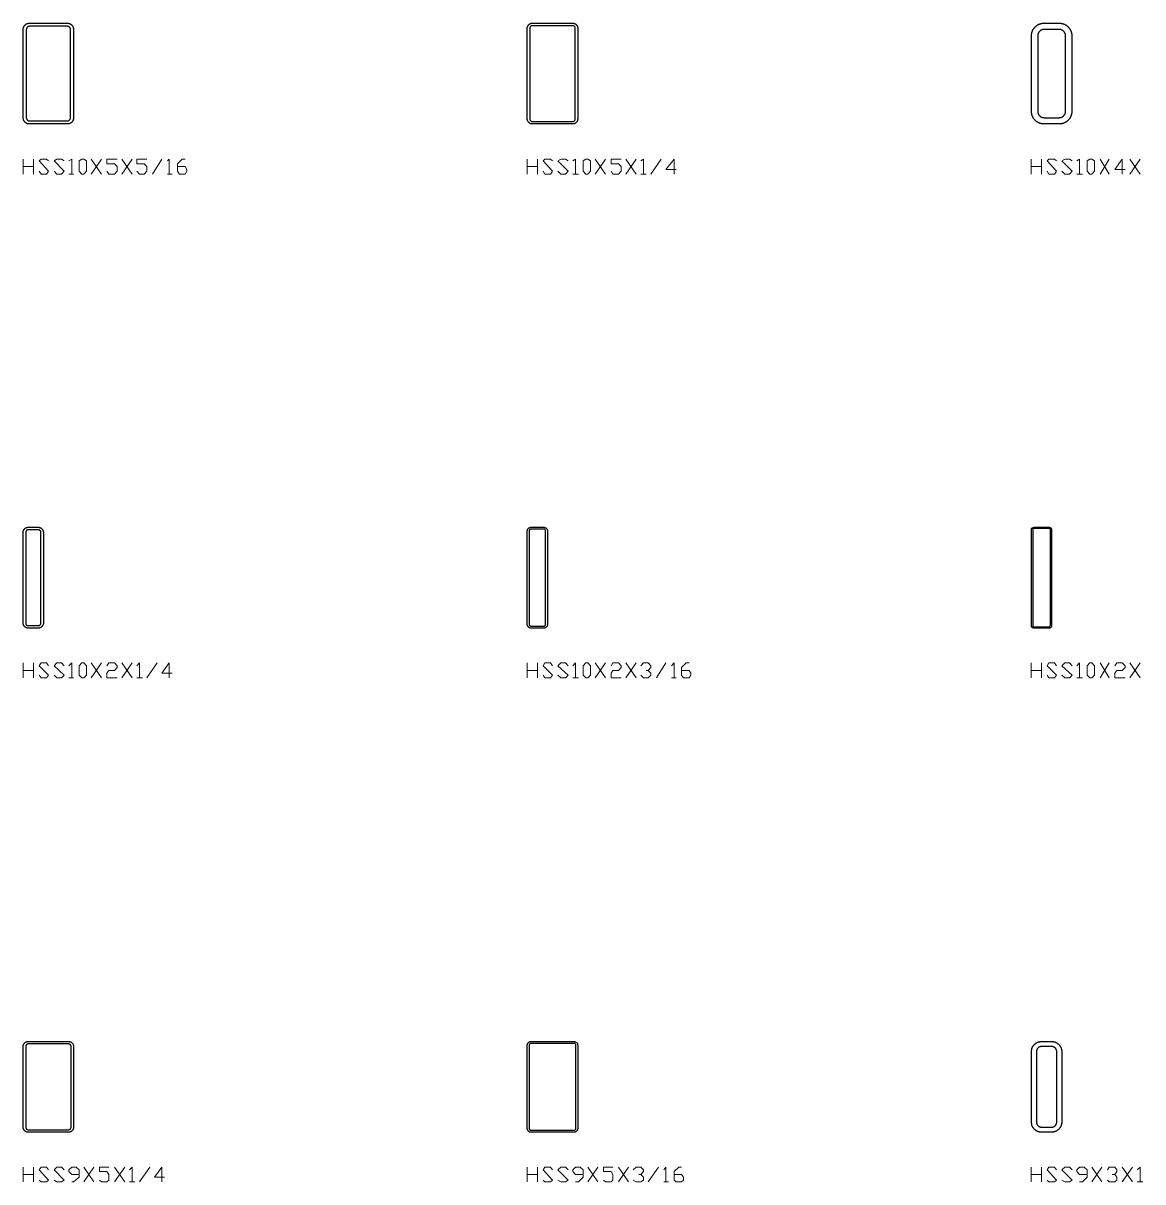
# Model space of a CAD drawing. Header units: inches. Extents: x 0 to 975, y -1305 to 34.
# Drawn here: x 500 to 611, y -754.9 to -640 of the extents above; entities that cross this region are included whole.
import ezdxf

# ---------------------------------------------------------------- set-up
doc = ezdxf.new("R2010")
doc.units = ezdxf.units.IN
doc.header["$MEASUREMENT"] = 0
doc.layers.add('AISC_STEEL', color=7, linetype='Continuous')

msp = doc.modelspace()

# ---------------------------------------------------------------- linework, layer by layer
at = {"color": 3, "lineweight": 0}
for p, q in [((500.01, -654.96), (500.01, -653.48)), ((501.03, -653.48), (501.03, -654.96)), ((506.75, -653.48), (507.76, -654.96)), ((506.75, -654.96), (507.76, -653.48)), ((509.79, -653.48), (510.8, -654.96)), ((509.79, -654.96), (510.8, -653.48)), ((512.83, -654.96), (513.76, -653.48)), ((550, -654.96), (550, -653.48)), ((551.01, -653.48), (551.01, -654.96)), ((556.73, -653.48), (557.74, -654.96)), ((556.73, -654.96), (557.74, -653.48)), ((559.77, -653.48), (560.79, -654.96)), ((559.77, -654.96), (560.79, -653.48)), ((562.26, -654.96), (563.28, -653.48)), ((599.98, -654.96), (599.98, -653.48)), ((600.99, -653.48), (600.99, -654.96)), ((606.8, -653.48), (607.72, -654.96)), ((606.8, -654.96), (607.72, -653.48)), ((609.75, -653.48), (610.77, -654.96)), ((609.75, -654.96), (610.77, -653.48)), ((500.01, -654.22), (501.03, -654.22)), ((504.53, -654.96), (504.99, -654.96)), ((505.82, -654.96), (505.82, -654.96)), ((514.31, -654.96), (514.77, -654.96)), ((550, -654.22), (551.01, -654.22)), ((554.51, -654.96), (555.07, -654.96)), ((555.81, -654.96), (555.81, -654.96)), ((561.25, -654.96), (561.8, -654.96)), ((599.98, -654.22), (600.99, -654.22)), ((604.5, -654.96), (605.05, -654.96)), ((605.79, -654.96), (605.79, -654.96)), ((500.01, -704.94), (500.01, -703.46)), ((500.01, -704.2), (501.03, -704.2)), ((501.03, -703.46), (501.03, -704.94)), ((506.75, -703.46), (507.76, -704.94)), ((506.75, -704.94), (507.76, -703.46)), ((509.79, -703.46), (510.8, -704.94)), ((509.79, -704.94), (510.8, -703.46)), ((512.28, -704.94), (513.29, -703.46)), ((550, -704.94), (550, -703.46)), ((550, -704.2), (551.01, -704.2)), ((551.01, -703.46), (551.01, -704.94)), ((556.73, -703.46), (557.74, -704.94)), ((556.73, -704.94), (557.74, -703.46)), ((559.77, -703.46), (560.79, -704.94)), ((559.77, -704.94), (560.79, -703.46)), ((562.81, -704.94), (563.74, -703.46)), ((599.98, -704.94), (599.98, -703.46)), ((599.98, -704.2), (600.99, -704.2)), ((600.99, -703.46), (600.99, -704.94)), ((606.8, -703.46), (607.72, -704.94)), ((606.8, -704.94), (607.72, -703.46)), ((609.75, -703.46), (610.77, -704.94)), ((609.75, -704.94), (610.77, -703.46)), ((504.53, -704.94), (504.99, -704.94)), ((505.82, -704.94), (505.82, -704.94)), ((511.27, -704.94), (511.82, -704.94)), ((554.51, -704.94), (555.07, -704.94)), ((555.81, -704.94), (555.81, -704.94)), ((564.29, -704.94), (564.75, -704.94)), ((604.5, -704.94), (605.05, -704.94)), ((605.79, -704.94), (605.79, -704.94)), ((500.01, -754.92), (500.01, -753.45)), ((501.03, -753.45), (501.03, -754.92)), ((506.01, -753.45), (507.02, -754.92)), ((506.01, -754.92), (507.02, -753.45)), ((509.05, -753.45), (510.07, -754.92)), ((509.05, -754.92), (510.07, -753.45)), ((511.54, -754.92), (512.56, -753.45)), ((550, -754.92), (550, -753.45)), ((551.01, -753.45), (551.01, -754.92)), ((555.99, -753.45), (557, -754.92)), ((555.99, -754.92), (557, -753.45)), ((559.03, -753.45), (560.05, -754.92)), ((559.03, -754.92), (560.05, -753.45)), ((561.98, -754.92), (563, -753.45)), ((599.98, -754.92), (599.98, -753.45)), ((600.99, -753.45), (600.99, -754.92)), ((605.97, -753.45), (606.99, -754.92)), ((605.97, -754.92), (606.99, -753.45)), ((609.01, -753.45), (610.03, -754.92)), ((609.01, -754.92), (610.03, -753.45)), ((500.01, -754.18), (501.03, -754.18)), ((510.53, -754.92), (511.08, -754.92)), ((550, -754.18), (551.01, -754.18)), ((563.55, -754.92), (564.01, -754.92)), ((599.98, -754.18), (600.99, -754.18)), ((610.49, -754.92), (611.04, -754.92))]:
    msp.add_line(p, q, dxfattribs=at)
for points in [[(501.58, -654.68), (501.77, -654.96), (502.32, -654.96), (502.5, -654.68), (501.58, -653.67), (501.77, -653.48), (502.32, -653.48), (502.5, -653.67)], [(503.06, -654.68), (503.33, -654.96), (503.8, -654.96), (504.07, -654.68), (503.06, -653.67), (503.33, -653.48), (503.8, -653.48), (504.07, -653.67)], [(504.53, -653.67), (504.81, -653.48), (504.81, -654.96)], [(508.31, -654.68), (508.5, -654.96), (509.05, -654.96), (509.33, -654.68), (509.33, -654.22), (509.05, -653.94), (508.31, -653.94), (508.31, -653.48), (509.33, -653.48)], [(511.27, -654.68), (511.54, -654.96), (512, -654.96), (512.28, -654.68), (512.28, -654.22), (512, -653.94), (511.27, -653.94), (511.27, -653.48), (512.28, -653.48)], [(514.31, -653.67), (514.49, -653.48), (514.49, -654.96)], [(515.32, -654.22), (516.06, -654.22), (516.24, -654.5), (516.24, -654.68), (516.06, -654.96), (515.51, -654.96), (515.32, -654.68), (515.32, -653.94), (515.78, -653.48), (516.06, -653.48)], [(551.56, -654.68), (551.75, -654.96), (552.3, -654.96), (552.49, -654.68), (551.56, -653.67), (551.75, -653.48), (552.3, -653.48), (552.49, -653.67)], [(553.04, -654.68), (553.32, -654.96), (553.78, -654.96), (554.05, -654.68), (553.04, -653.67), (553.32, -653.48), (553.78, -653.48), (554.05, -653.67)], [(554.51, -653.67), (554.79, -653.48), (554.79, -654.96)], [(558.3, -654.68), (558.48, -654.96), (559.03, -654.96), (559.31, -654.68), (559.31, -654.22), (559.03, -653.94), (558.3, -653.94), (558.3, -653.48), (559.31, -653.48)], [(561.25, -653.67), (561.52, -653.48), (561.52, -654.96)], [(564.75, -654.5), (563.74, -654.5), (564.57, -653.48), (564.57, -654.96)], [(601.55, -654.68), (601.73, -654.96), (602.28, -654.96), (602.47, -654.68), (601.55, -653.67), (601.73, -653.48), (602.28, -653.48), (602.47, -653.67)], [(603.02, -654.68), (603.3, -654.96), (603.76, -654.96), (604.04, -654.68), (603.02, -653.67), (603.3, -653.48), (603.76, -653.48), (604.04, -653.67)], [(604.5, -653.67), (604.77, -653.48), (604.77, -654.96)], [(609.29, -654.5), (608.28, -654.5), (609.01, -653.48), (609.01, -654.96)], [(501.58, -704.66), (501.77, -704.94), (502.32, -704.94), (502.5, -704.66), (501.58, -703.74), (501.77, -703.46), (502.32, -703.46), (502.5, -703.74)], [(503.06, -704.66), (503.33, -704.94), (503.8, -704.94), (504.07, -704.66), (503.06, -703.74), (503.33, -703.46), (503.8, -703.46), (504.07, -703.74)], [(504.53, -703.74), (504.81, -703.46), (504.81, -704.94)], [(508.31, -703.74), (508.5, -703.46), (509.05, -703.46), (509.33, -703.74), (509.33, -703.92), (509.05, -704.2), (508.5, -704.2), (508.31, -704.48), (508.31, -704.94), (509.33, -704.94)], [(511.27, -703.74), (511.54, -703.46), (511.54, -704.94)], [(514.77, -704.48), (513.76, -704.48), (514.49, -703.46), (514.49, -704.94)], [(551.56, -704.66), (551.75, -704.94), (552.3, -704.94), (552.49, -704.66), (551.56, -703.74), (551.75, -703.46), (552.3, -703.46), (552.49, -703.74)], [(553.04, -704.66), (553.32, -704.94), (553.78, -704.94), (554.05, -704.66), (553.04, -703.74), (553.32, -703.46), (553.78, -703.46), (554.05, -703.74)], [(554.51, -703.74), (554.79, -703.46), (554.79, -704.94)], [(558.3, -703.74), (558.48, -703.46), (559.03, -703.46), (559.31, -703.74), (559.31, -703.92), (559.03, -704.2), (558.48, -704.2), (558.3, -704.48), (558.3, -704.94), (559.31, -704.94)], [(561.25, -703.74), (561.52, -703.46), (561.98, -703.46), (562.26, -703.74), (562.26, -703.92), (561.98, -704.2), (561.8, -704.2)], [(561.98, -704.2), (562.26, -704.48), (562.26, -704.66), (561.98, -704.94), (561.52, -704.94), (561.25, -704.66)], [(564.29, -703.74), (564.57, -703.46), (564.57, -704.94)], [(565.3, -704.2), (566.04, -704.2), (566.23, -704.48), (566.23, -704.66), (566.04, -704.94), (565.49, -704.94), (565.3, -704.66), (565.3, -703.92), (565.77, -703.46), (566.04, -703.46)], [(601.55, -704.66), (601.73, -704.94), (602.28, -704.94), (602.47, -704.66), (601.55, -703.74), (601.73, -703.46), (602.28, -703.46), (602.47, -703.74)], [(603.02, -704.66), (603.3, -704.94), (603.76, -704.94), (604.04, -704.66), (603.02, -703.74), (603.3, -703.46), (603.76, -703.46), (604.04, -703.74)], [(604.5, -703.74), (604.77, -703.46), (604.77, -704.94)], [(608.28, -703.74), (608.46, -703.46), (609.01, -703.46), (609.29, -703.74), (609.29, -703.92), (609.01, -704.2), (608.46, -704.2), (608.28, -704.48), (608.28, -704.94), (609.29, -704.94)], [(501.58, -754.74), (501.77, -754.92), (502.32, -754.92), (502.5, -754.74), (501.58, -753.72), (501.77, -753.45), (502.32, -753.45), (502.5, -753.72)], [(503.06, -754.74), (503.33, -754.92), (503.8, -754.92), (504.07, -754.74), (503.06, -753.72), (503.33, -753.45), (503.8, -753.45), (504.07, -753.72)], [(504.81, -754.92), (504.99, -754.92), (505.55, -754.46), (505.55, -753.72), (505.27, -753.45), (504.81, -753.45), (504.53, -753.72), (504.53, -753.91), (504.81, -754.18), (505.55, -754.18)], [(507.58, -754.74), (507.76, -754.92), (508.31, -754.92), (508.5, -754.74), (508.5, -754.18), (508.31, -753.91), (507.58, -753.91), (507.58, -753.45), (508.5, -753.45)], [(510.53, -753.72), (510.8, -753.45), (510.8, -754.92)], [(514.03, -754.46), (513.02, -754.46), (513.76, -753.45), (513.76, -754.92)], [(551.56, -754.74), (551.75, -754.92), (552.3, -754.92), (552.49, -754.74), (551.56, -753.72), (551.75, -753.45), (552.3, -753.45), (552.49, -753.72)], [(553.04, -754.74), (553.32, -754.92), (553.78, -754.92), (554.05, -754.74), (553.04, -753.72), (553.32, -753.45), (553.78, -753.45), (554.05, -753.72)], [(554.79, -754.92), (555.07, -754.92), (555.53, -754.46), (555.53, -753.72), (555.25, -753.45), (554.79, -753.45), (554.51, -753.72), (554.51, -753.91), (554.79, -754.18), (555.53, -754.18)], [(557.56, -754.74), (557.74, -754.92), (558.3, -754.92), (558.48, -754.74), (558.48, -754.18), (558.3, -753.91), (557.56, -753.91), (557.56, -753.45), (558.48, -753.45)], [(560.51, -753.72), (560.79, -753.45), (561.25, -753.45), (561.52, -753.72), (561.52, -753.91), (561.25, -754.18), (561.06, -754.18)], [(563.55, -753.72), (563.74, -753.45), (563.74, -754.92)], [(564.57, -754.18), (565.3, -754.18), (565.49, -754.46), (565.49, -754.74), (565.3, -754.92), (564.75, -754.92), (564.57, -754.74), (564.57, -753.91), (565.03, -753.45), (565.3, -753.45)], [(601.55, -754.74), (601.73, -754.92), (602.28, -754.92), (602.47, -754.74), (601.55, -753.72), (601.73, -753.45), (602.28, -753.45), (602.47, -753.72)], [(603.02, -754.74), (603.3, -754.92), (603.76, -754.92), (604.04, -754.74), (603.02, -753.72), (603.3, -753.45), (603.76, -753.45), (604.04, -753.72)], [(604.77, -754.92), (605.05, -754.92), (605.51, -754.46), (605.51, -753.72), (605.23, -753.45), (604.77, -753.45), (604.5, -753.72), (604.5, -753.91), (604.77, -754.18), (605.51, -754.18)], [(607.54, -753.72), (607.72, -753.45), (608.28, -753.45), (608.46, -753.72), (608.46, -753.91), (608.28, -754.18), (608, -754.18)], [(610.49, -753.72), (610.77, -753.45), (610.77, -754.92)], [(561.25, -754.18), (561.52, -754.46), (561.52, -754.74), (561.25, -754.92), (560.79, -754.92), (560.51, -754.74)], [(608.28, -754.18), (608.46, -754.46), (608.46, -754.74), (608.28, -754.92), (607.72, -754.92), (607.54, -754.74)]]:
    msp.add_lwpolyline(points, dxfattribs=at)
for points in [[(505.82, -654.96), (505.55, -654.68), (505.55, -653.67), (505.82, -653.48), (506.01, -653.48), (506.29, -653.67), (506.29, -654.68), (506.01, -654.96)], [(555.81, -654.96), (555.53, -654.68), (555.53, -653.67), (555.81, -653.48), (555.99, -653.48), (556.27, -653.67), (556.27, -654.68), (555.99, -654.96)], [(605.79, -654.96), (605.51, -654.68), (605.51, -653.67), (605.79, -653.48), (605.97, -653.48), (606.25, -653.67), (606.25, -654.68), (605.97, -654.96)], [(505.82, -704.94), (505.55, -704.66), (505.55, -703.74), (505.82, -703.46), (506.01, -703.46), (506.29, -703.74), (506.29, -704.66), (506.01, -704.94)], [(555.81, -704.94), (555.53, -704.66), (555.53, -703.74), (555.81, -703.46), (555.99, -703.46), (556.27, -703.74), (556.27, -704.66), (555.99, -704.94)], [(605.79, -704.94), (605.51, -704.66), (605.51, -703.74), (605.79, -703.46), (605.97, -703.46), (606.25, -703.74), (606.25, -704.66), (605.97, -704.94)]]:
    msp.add_lwpolyline(points, close=True, dxfattribs=at)
at = {"layer": 'AISC_STEEL'}
for points in [[(504.38, -640), (504.4, -640), (504.43, -640), (504.46, -640.01), (504.49, -640.01), (504.52, -640.02), (504.55, -640.03), (504.58, -640.03), (504.61, -640.04), (504.63, -640.06), (504.66, -640.07), (504.69, -640.08), (504.71, -640.1), (504.74, -640.12), (504.76, -640.13), (504.78, -640.15), (504.81, -640.17), (504.83, -640.19), (504.85, -640.22), (504.87, -640.24), (504.88, -640.26), (504.9, -640.29), (504.92, -640.31), (504.93, -640.34), (504.94, -640.37), (504.96, -640.39), (504.97, -640.42), (504.97, -640.45), (504.98, -640.48), (504.99, -640.51), (504.99, -640.54), (505, -640.57), (505, -640.6), (505, -640.62), (505, -649.38), (505, -649.4), (505, -649.43), (504.99, -649.46), (504.99, -649.49), (504.98, -649.52), (504.97, -649.55), (504.97, -649.58), (504.96, -649.61), (504.94, -649.63), (504.93, -649.66), (504.92, -649.69), (504.9, -649.71), (504.88, -649.74), (504.87, -649.76), (504.85, -649.78), (504.83, -649.81), (504.81, -649.83), (504.78, -649.85), (504.76, -649.87), (504.74, -649.88), (504.71, -649.9), (504.69, -649.92), (504.66, -649.93), (504.63, -649.94), (504.61, -649.96), (504.58, -649.97), (504.55, -649.97), (504.52, -649.98), (504.49, -649.99), (504.46, -649.99), (504.43, -650), (504.4, -650), (504.38, -650), (500.62, -650), (500.6, -650), (500.57, -650), (500.54, -649.99), (500.51, -649.99), (500.48, -649.98), (500.45, -649.97), (500.42, -649.97), (500.39, -649.96), (500.37, -649.94), (500.34, -649.93), (500.31, -649.92), (500.29, -649.9), (500.26, -649.88), (500.24, -649.87), (500.22, -649.85), (500.19, -649.83), (500.17, -649.81), (500.15, -649.78), (500.13, -649.76), (500.12, -649.74), (500.1, -649.71), (500.08, -649.69), (500.07, -649.66), (500.06, -649.63), (500.04, -649.61), (500.03, -649.58), (500.03, -649.55), (500.02, -649.52), (500.01, -649.49), (500.01, -649.46), (500, -649.43), (500, -649.4), (500, -649.38), (500, -640.62), (500, -640.6), (500, -640.57), (500.01, -640.54), (500.01, -640.51), (500.02, -640.48), (500.03, -640.45), (500.03, -640.42), (500.04, -640.39), (500.06, -640.37), (500.07, -640.34), (500.08, -640.31), (500.1, -640.29), (500.12, -640.26), (500.13, -640.24), (500.15, -640.22), (500.17, -640.19), (500.19, -640.17), (500.22, -640.15), (500.24, -640.13), (500.26, -640.12), (500.29, -640.1), (500.31, -640.08), (500.34, -640.07), (500.37, -640.06), (500.39, -640.04), (500.42, -640.03), (500.45, -640.03), (500.48, -640.02), (500.51, -640.01), (500.54, -640.01), (500.57, -640), (500.6, -640), (500.62, -640)], [(554.5, -640), (554.53, -640), (554.56, -640), (554.59, -640.01), (554.62, -640.01), (554.64, -640.02), (554.67, -640.03), (554.7, -640.04), (554.72, -640.05), (554.75, -640.07), (554.77, -640.08), (554.8, -640.1), (554.82, -640.12), (554.84, -640.14), (554.86, -640.16), (554.88, -640.18), (554.9, -640.2), (554.92, -640.23), (554.93, -640.25), (554.95, -640.28), (554.96, -640.3), (554.97, -640.33), (554.98, -640.36), (554.99, -640.38), (554.99, -640.41), (555, -640.44), (555, -640.47), (555, -640.5), (555, -649.5), (555, -649.53), (555, -649.56), (554.99, -649.59), (554.99, -649.62), (554.98, -649.64), (554.97, -649.67), (554.96, -649.7), (554.95, -649.72), (554.93, -649.75), (554.92, -649.77), (554.9, -649.8), (554.88, -649.82), (554.86, -649.84), (554.84, -649.86), (554.82, -649.88), (554.8, -649.9), (554.77, -649.92), (554.75, -649.93), (554.72, -649.95), (554.7, -649.96), (554.67, -649.97), (554.64, -649.98), (554.62, -649.99), (554.59, -649.99), (554.56, -650), (554.53, -650), (554.5, -650), (550.5, -650), (550.47, -650), (550.44, -650), (550.41, -649.99), (550.38, -649.99), (550.36, -649.98), (550.33, -649.97), (550.3, -649.96), (550.28, -649.95), (550.25, -649.93), (550.23, -649.92), (550.2, -649.9), (550.18, -649.88), (550.16, -649.86), (550.14, -649.84), (550.12, -649.82), (550.1, -649.8), (550.08, -649.77), (550.07, -649.75), (550.05, -649.72), (550.04, -649.7), (550.03, -649.67), (550.02, -649.64), (550.01, -649.62), (550.01, -649.59), (550, -649.56), (550, -649.53), (550, -649.5), (550, -640.5), (550, -640.47), (550, -640.44), (550.01, -640.41), (550.01, -640.38), (550.02, -640.36), (550.03, -640.33), (550.04, -640.3), (550.05, -640.28), (550.07, -640.25), (550.08, -640.23), (550.1, -640.2), (550.12, -640.18), (550.14, -640.16), (550.16, -640.14), (550.18, -640.12), (550.2, -640.1), (550.23, -640.08), (550.25, -640.07), (550.28, -640.05), (550.3, -640.04), (550.33, -640.03), (550.36, -640.02), (550.38, -640.01), (550.41, -640.01), (550.44, -640), (550.47, -640), (550.5, -640)], [(602.75, -640), (602.78, -640), (602.81, -640), (602.84, -640), (602.87, -640.01), (602.9, -640.01), (602.93, -640.01), (602.96, -640.02), (602.99, -640.02), (603.02, -640.03), (603.04, -640.04), (603.07, -640.04), (603.1, -640.05), (603.13, -640.06), (603.16, -640.07), (603.19, -640.08), (603.21, -640.09), (603.24, -640.1), (603.27, -640.11), (603.3, -640.13), (603.32, -640.14), (603.35, -640.15), (603.38, -640.17), (603.4, -640.18), (603.43, -640.2), (603.45, -640.21), (603.48, -640.23), (603.5, -640.25), (603.52, -640.27), (603.55, -640.29), (603.57, -640.31), (603.59, -640.33), (603.61, -640.35), (603.63, -640.37), (603.65, -640.39), (603.67, -640.41), (603.69, -640.43), (603.71, -640.45), (603.73, -640.48), (603.75, -640.5), (603.77, -640.52), (603.79, -640.55), (603.8, -640.57), (603.82, -640.6), (603.83, -640.62), (603.85, -640.65), (603.86, -640.68), (603.87, -640.7), (603.89, -640.73), (603.9, -640.76), (603.91, -640.79), (603.92, -640.81), (603.93, -640.84), (603.94, -640.87), (603.95, -640.9), (603.96, -640.93), (603.96, -640.96), (603.97, -640.98), (603.98, -641.01), (603.98, -641.04), (603.99, -641.07), (603.99, -641.1), (603.99, -641.13), (604, -641.16), (604, -641.19), (604, -641.22), (604, -641.25), (604, -648.75), (604, -648.78), (604, -648.81), (604, -648.84), (603.99, -648.87), (603.99, -648.9), (603.99, -648.93), (603.98, -648.96), (603.98, -648.99), (603.97, -649.02), (603.96, -649.04), (603.96, -649.07), (603.95, -649.1), (603.94, -649.13), (603.93, -649.16), (603.92, -649.19), (603.91, -649.21), (603.9, -649.24), (603.89, -649.27), (603.87, -649.3), (603.86, -649.32), (603.85, -649.35), (603.83, -649.38), (603.82, -649.4), (603.8, -649.43), (603.79, -649.45), (603.77, -649.48), (603.75, -649.5), (603.73, -649.52), (603.71, -649.55), (603.69, -649.57), (603.67, -649.59), (603.65, -649.61), (603.63, -649.63), (603.61, -649.65), (603.59, -649.67), (603.57, -649.69), (603.55, -649.71), (603.52, -649.73), (603.5, -649.75), (603.48, -649.77), (603.45, -649.79), (603.43, -649.8), (603.4, -649.82), (603.38, -649.83), (603.35, -649.85), (603.32, -649.86), (603.3, -649.87), (603.27, -649.89), (603.24, -649.9), (603.21, -649.91), (603.19, -649.92), (603.16, -649.93), (603.13, -649.94), (603.1, -649.95), (603.07, -649.96), (603.04, -649.96), (603.02, -649.97), (602.99, -649.98), (602.96, -649.98), (602.93, -649.99), (602.9, -649.99), (602.87, -649.99), (602.84, -650), (602.81, -650), (602.78, -650), (602.75, -650), (601.25, -650), (601.22, -650), (601.19, -650), (601.16, -650), (601.13, -649.99), (601.1, -649.99), (601.07, -649.99), (601.04, -649.98), (601.01, -649.98), (600.98, -649.97), (600.96, -649.96), (600.93, -649.96), (600.9, -649.95), (600.87, -649.94), (600.84, -649.93), (600.81, -649.92), (600.79, -649.91), (600.76, -649.9), (600.73, -649.89), (600.7, -649.87), (600.68, -649.86), (600.65, -649.85), (600.62, -649.83), (600.6, -649.82), (600.57, -649.8), (600.55, -649.79), (600.52, -649.77), (600.5, -649.75), (600.48, -649.73), (600.45, -649.71), (600.43, -649.69), (600.41, -649.67), (600.39, -649.65), (600.37, -649.63), (600.35, -649.61), (600.33, -649.59), (600.31, -649.57), (600.29, -649.55), (600.27, -649.52), (600.25, -649.5), (600.23, -649.48), (600.21, -649.45), (600.2, -649.43), (600.18, -649.4), (600.17, -649.38), (600.15, -649.35), (600.14, -649.32), (600.13, -649.3), (600.11, -649.27), (600.1, -649.24), (600.09, -649.21), (600.08, -649.19), (600.07, -649.16), (600.06, -649.13), (600.05, -649.1), (600.04, -649.07), (600.04, -649.04), (600.03, -649.02), (600.02, -648.99), (600.02, -648.96), (600.01, -648.93), (600.01, -648.9), (600.01, -648.87), (600, -648.84), (600, -648.81), (600, -648.78), (600, -648.75), (600, -641.25), (600, -641.22), (600, -641.19), (600, -641.16), (600.01, -641.13), (600.01, -641.1), (600.01, -641.07), (600.02, -641.04), (600.02, -641.01), (600.03, -640.98), (600.04, -640.96), (600.04, -640.93), (600.05, -640.9), (600.06, -640.87), (600.07, -640.84), (600.08, -640.81), (600.09, -640.79), (600.1, -640.76), (600.11, -640.73), (600.13, -640.7), (600.14, -640.68), (600.15, -640.65), (600.17, -640.62), (600.18, -640.6), (600.2, -640.57), (600.21, -640.55), (600.23, -640.52), (600.25, -640.5), (600.27, -640.48), (600.29, -640.45), (600.31, -640.43), (600.33, -640.41), (600.35, -640.39), (600.37, -640.37), (600.39, -640.35), (600.41, -640.33), (600.43, -640.31), (600.45, -640.29), (600.48, -640.27), (600.5, -640.25), (600.52, -640.23), (600.55, -640.21), (600.57, -640.2), (600.6, -640.18), (600.62, -640.17), (600.65, -640.15), (600.68, -640.14), (600.7, -640.13), (600.73, -640.11), (600.76, -640.1), (600.79, -640.09), (600.81, -640.08), (600.84, -640.07), (600.87, -640.06), (600.9, -640.05), (600.93, -640.04), (600.96, -640.04), (600.98, -640.03), (601.01, -640.02), (601.04, -640.02), (601.07, -640.01), (601.1, -640.01), (601.13, -640.01), (601.16, -640), (601.19, -640), (601.22, -640), (601.25, -640)], [(500.62, -640.31), (500.6, -640.31), (500.57, -640.32), (500.54, -640.32), (500.51, -640.33), (500.49, -640.35), (500.46, -640.36), (500.44, -640.38), (500.41, -640.39), (500.39, -640.41), (500.38, -640.44), (500.36, -640.46), (500.35, -640.49), (500.33, -640.51), (500.32, -640.54), (500.32, -640.57), (500.31, -640.6), (500.31, -640.62), (500.31, -649.38), (500.31, -649.4), (500.32, -649.43), (500.32, -649.46), (500.33, -649.49), (500.35, -649.51), (500.36, -649.54), (500.38, -649.56), (500.39, -649.59), (500.41, -649.61), (500.44, -649.62), (500.46, -649.64), (500.49, -649.65), (500.51, -649.67), (500.54, -649.68), (500.57, -649.68), (500.6, -649.69), (500.62, -649.69), (504.38, -649.69), (504.4, -649.69), (504.43, -649.68), (504.46, -649.68), (504.49, -649.67), (504.51, -649.65), (504.54, -649.64), (504.56, -649.62), (504.59, -649.61), (504.61, -649.59), (504.62, -649.56), (504.64, -649.54), (504.65, -649.51), (504.67, -649.49), (504.68, -649.46), (504.68, -649.43), (504.69, -649.4), (504.69, -649.38), (504.69, -640.62), (504.69, -640.6), (504.68, -640.57), (504.68, -640.54), (504.67, -640.51), (504.65, -640.49), (504.64, -640.46), (504.62, -640.44), (504.61, -640.41), (504.59, -640.39), (504.56, -640.38), (504.54, -640.36), (504.51, -640.35), (504.49, -640.33), (504.46, -640.32), (504.43, -640.32), (504.4, -640.31), (504.38, -640.31)], [(550.5, -640.25), (550.47, -640.25), (550.44, -640.26), (550.42, -640.26), (550.39, -640.27), (550.37, -640.29), (550.34, -640.3), (550.32, -640.32), (550.3, -640.34), (550.29, -640.37), (550.27, -640.39), (550.26, -640.42), (550.26, -640.44), (550.25, -640.47), (550.25, -640.5), (550.25, -649.5), (550.25, -649.53), (550.26, -649.56), (550.26, -649.58), (550.27, -649.61), (550.29, -649.63), (550.3, -649.66), (550.32, -649.68), (550.34, -649.7), (550.37, -649.71), (550.39, -649.73), (550.42, -649.74), (550.44, -649.74), (550.47, -649.75), (550.5, -649.75), (554.5, -649.75), (554.53, -649.75), (554.56, -649.74), (554.58, -649.74), (554.61, -649.73), (554.63, -649.71), (554.66, -649.7), (554.68, -649.68), (554.7, -649.66), (554.71, -649.63), (554.73, -649.61), (554.74, -649.58), (554.74, -649.56), (554.75, -649.53), (554.75, -649.5), (554.75, -640.5), (554.75, -640.47), (554.74, -640.44), (554.74, -640.42), (554.73, -640.39), (554.71, -640.37), (554.7, -640.34), (554.68, -640.32), (554.66, -640.3), (554.63, -640.29), (554.61, -640.27), (554.58, -640.26), (554.56, -640.26), (554.53, -640.25), (554.5, -640.25)], [(601.25, -640.62), (601.22, -640.63), (601.19, -640.63), (601.16, -640.63), (601.13, -640.64), (601.1, -640.64), (601.07, -640.65), (601.05, -640.66), (601.02, -640.67), (600.99, -640.68), (600.96, -640.69), (600.94, -640.71), (600.91, -640.72), (600.89, -640.74), (600.86, -640.76), (600.84, -640.78), (600.82, -640.8), (600.8, -640.82), (600.78, -640.84), (600.76, -640.86), (600.74, -640.89), (600.72, -640.91), (600.71, -640.94), (600.69, -640.96), (600.68, -640.99), (600.67, -641.02), (600.66, -641.05), (600.65, -641.07), (600.64, -641.1), (600.64, -641.13), (600.63, -641.16), (600.63, -641.19), (600.63, -641.22), (600.62, -641.25), (600.62, -648.75), (600.63, -648.78), (600.63, -648.81), (600.63, -648.84), (600.64, -648.87), (600.64, -648.9), (600.65, -648.93), (600.66, -648.95), (600.67, -648.98), (600.68, -649.01), (600.69, -649.04), (600.71, -649.06), (600.72, -649.09), (600.74, -649.11), (600.76, -649.14), (600.78, -649.16), (600.8, -649.18), (600.82, -649.2), (600.84, -649.22), (600.86, -649.24), (600.89, -649.26), (600.91, -649.28), (600.94, -649.29), (600.96, -649.31), (600.99, -649.32), (601.02, -649.33), (601.05, -649.34), (601.07, -649.35), (601.1, -649.36), (601.13, -649.36), (601.16, -649.37), (601.19, -649.37), (601.22, -649.37), (601.25, -649.38), (602.75, -649.38), (602.78, -649.37), (602.81, -649.37), (602.84, -649.37), (602.87, -649.36), (602.9, -649.36), (602.93, -649.35), (602.95, -649.34), (602.98, -649.33), (603.01, -649.32), (603.04, -649.31), (603.06, -649.29), (603.09, -649.28), (603.11, -649.26), (603.14, -649.24), (603.16, -649.22), (603.18, -649.2), (603.2, -649.18), (603.22, -649.16), (603.24, -649.14), (603.26, -649.11), (603.28, -649.09), (603.29, -649.06), (603.31, -649.04), (603.32, -649.01), (603.33, -648.98), (603.34, -648.95), (603.35, -648.93), (603.36, -648.9), (603.36, -648.87), (603.37, -648.84), (603.37, -648.81), (603.37, -648.78), (603.38, -648.75), (603.38, -641.25), (603.37, -641.22), (603.37, -641.19), (603.37, -641.16), (603.36, -641.13), (603.36, -641.1), (603.35, -641.07), (603.34, -641.05), (603.33, -641.02), (603.32, -640.99), (603.31, -640.96), (603.29, -640.94), (603.28, -640.91), (603.26, -640.89), (603.24, -640.86), (603.22, -640.84), (603.2, -640.82), (603.18, -640.8), (603.16, -640.78), (603.14, -640.76), (603.11, -640.74), (603.09, -640.72), (603.06, -640.71), (603.04, -640.69), (603.01, -640.68), (602.98, -640.67), (602.95, -640.66), (602.93, -640.65), (602.9, -640.64), (602.87, -640.64), (602.84, -640.63), (602.81, -640.63), (602.78, -640.63), (602.75, -640.62)], [(501.5, -690), (501.53, -690), (501.56, -690), (501.59, -690.01), (501.62, -690.01), (501.64, -690.02), (501.67, -690.03), (501.7, -690.04), (501.72, -690.05), (501.75, -690.07), (501.77, -690.08), (501.8, -690.1), (501.82, -690.12), (501.84, -690.14), (501.86, -690.16), (501.88, -690.18), (501.9, -690.2), (501.92, -690.23), (501.93, -690.25), (501.95, -690.28), (501.96, -690.3), (501.97, -690.33), (501.98, -690.36), (501.99, -690.38), (501.99, -690.41), (502, -690.44), (502, -690.47), (502, -690.5), (502, -699.5), (502, -699.53), (502, -699.56), (501.99, -699.59), (501.99, -699.62), (501.98, -699.64), (501.97, -699.67), (501.96, -699.7), (501.95, -699.72), (501.93, -699.75), (501.92, -699.77), (501.9, -699.8), (501.88, -699.82), (501.86, -699.84), (501.84, -699.86), (501.82, -699.88), (501.8, -699.9), (501.77, -699.92), (501.75, -699.93), (501.72, -699.95), (501.7, -699.96), (501.67, -699.97), (501.64, -699.98), (501.62, -699.99), (501.59, -699.99), (501.56, -700), (501.53, -700), (501.5, -700), (500.5, -700), (500.47, -700), (500.44, -700), (500.41, -699.99), (500.38, -699.99), (500.36, -699.98), (500.33, -699.97), (500.3, -699.96), (500.28, -699.95), (500.25, -699.93), (500.23, -699.92), (500.2, -699.9), (500.18, -699.88), (500.16, -699.86), (500.14, -699.84), (500.12, -699.82), (500.1, -699.8), (500.08, -699.77), (500.07, -699.75), (500.05, -699.72), (500.04, -699.7), (500.03, -699.67), (500.02, -699.64), (500.01, -699.62), (500.01, -699.59), (500, -699.56), (500, -699.53), (500, -699.5), (500, -690.5), (500, -690.47), (500, -690.44), (500.01, -690.41), (500.01, -690.38), (500.02, -690.36), (500.03, -690.33), (500.04, -690.3), (500.05, -690.28), (500.07, -690.25), (500.08, -690.23), (500.1, -690.2), (500.12, -690.18), (500.14, -690.16), (500.16, -690.14), (500.18, -690.12), (500.2, -690.1), (500.23, -690.08), (500.25, -690.07), (500.28, -690.05), (500.3, -690.04), (500.33, -690.03), (500.36, -690.02), (500.38, -690.01), (500.41, -690.01), (500.44, -690), (500.47, -690), (500.5, -690)], [(500.5, -690.25), (500.47, -690.25), (500.44, -690.26), (500.42, -690.26), (500.39, -690.27), (500.37, -690.29), (500.34, -690.3), (500.32, -690.32), (500.3, -690.34), (500.29, -690.37), (500.27, -690.39), (500.26, -690.42), (500.26, -690.44), (500.25, -690.47), (500.25, -690.5), (500.25, -699.5), (500.25, -699.53), (500.26, -699.56), (500.26, -699.58), (500.27, -699.61), (500.29, -699.63), (500.3, -699.66), (500.32, -699.68), (500.34, -699.7), (500.37, -699.71), (500.39, -699.73), (500.42, -699.74), (500.44, -699.74), (500.47, -699.75), (500.5, -699.75), (501.5, -699.75), (501.53, -699.75), (501.56, -699.74), (501.58, -699.74), (501.61, -699.73), (501.63, -699.71), (501.66, -699.7), (501.68, -699.68), (501.7, -699.66), (501.71, -699.63), (501.73, -699.61), (501.74, -699.58), (501.74, -699.56), (501.75, -699.53), (501.75, -699.5), (501.75, -690.5), (501.75, -690.47), (501.74, -690.44), (501.74, -690.42), (501.73, -690.39), (501.71, -690.37), (501.7, -690.34), (501.68, -690.32), (501.66, -690.3), (501.63, -690.29), (501.61, -690.27), (501.58, -690.26), (501.56, -690.26), (501.53, -690.25), (501.5, -690.25)], [(551.62, -690), (551.65, -690), (551.68, -690), (551.71, -690.01), (551.74, -690.02), (551.77, -690.03), (551.8, -690.04), (551.82, -690.06), (551.85, -690.07), (551.87, -690.09), (551.89, -690.11), (551.91, -690.13), (551.93, -690.15), (551.94, -690.18), (551.96, -690.2), (551.97, -690.23), (551.98, -690.26), (551.99, -690.29), (552, -690.32), (552, -690.35), (552, -690.38), (552, -699.62), (552, -699.65), (552, -699.68), (551.99, -699.71), (551.98, -699.74), (551.97, -699.77), (551.96, -699.8), (551.94, -699.82), (551.93, -699.85), (551.91, -699.87), (551.89, -699.89), (551.87, -699.91), (551.85, -699.93), (551.82, -699.94), (551.8, -699.96), (551.77, -699.97), (551.74, -699.98), (551.71, -699.99), (551.68, -700), (551.65, -700), (551.62, -700), (550.38, -700), (550.35, -700), (550.32, -700), (550.29, -699.99), (550.26, -699.98), (550.23, -699.97), (550.2, -699.96), (550.18, -699.94), (550.15, -699.93), (550.13, -699.91), (550.11, -699.89), (550.09, -699.87), (550.07, -699.85), (550.06, -699.82), (550.04, -699.8), (550.03, -699.77), (550.02, -699.74), (550.01, -699.71), (550, -699.68), (550, -699.65), (550, -699.62), (550, -690.38), (550, -690.35), (550, -690.32), (550.01, -690.29), (550.02, -690.26), (550.03, -690.23), (550.04, -690.2), (550.06, -690.18), (550.07, -690.15), (550.09, -690.13), (550.11, -690.11), (550.13, -690.09), (550.15, -690.07), (550.18, -690.06), (550.2, -690.04), (550.23, -690.03), (550.26, -690.02), (550.29, -690.01), (550.32, -690), (550.35, -690), (550.38, -690)], [(550.38, -690.19), (550.35, -690.19), (550.33, -690.19), (550.3, -690.2), (550.28, -690.21), (550.26, -690.23), (550.24, -690.24), (550.23, -690.26), (550.21, -690.28), (550.2, -690.3), (550.19, -690.33), (550.19, -690.35), (550.19, -690.38), (550.19, -699.62), (550.19, -699.65), (550.19, -699.67), (550.2, -699.7), (550.21, -699.72), (550.23, -699.74), (550.24, -699.76), (550.26, -699.77), (550.28, -699.79), (550.3, -699.8), (550.33, -699.81), (550.35, -699.81), (550.38, -699.81), (551.62, -699.81), (551.65, -699.81), (551.67, -699.81), (551.7, -699.8), (551.72, -699.79), (551.74, -699.77), (551.76, -699.76), (551.77, -699.74), (551.79, -699.72), (551.8, -699.7), (551.81, -699.67), (551.81, -699.65), (551.81, -699.62), (551.81, -690.38), (551.81, -690.35), (551.81, -690.33), (551.8, -690.3), (551.79, -690.28), (551.77, -690.26), (551.76, -690.24), (551.74, -690.23), (551.72, -690.21), (551.7, -690.2), (551.67, -690.19), (551.65, -690.19), (551.62, -690.19)], [(601.75, -690), (601.78, -690), (601.81, -690.01), (601.83, -690.01), (601.86, -690.02), (601.88, -690.04), (601.91, -690.05), (601.93, -690.07), (601.95, -690.09), (601.96, -690.12), (601.98, -690.14), (601.99, -690.17), (601.99, -690.19), (602, -690.22), (602, -690.25), (602, -699.75), (602, -699.78), (601.99, -699.81), (601.99, -699.83), (601.98, -699.86), (601.96, -699.88), (601.95, -699.91), (601.93, -699.93), (601.91, -699.95), (601.88, -699.96), (601.86, -699.98), (601.83, -699.99), (601.81, -699.99), (601.78, -700), (601.75, -700), (600.25, -700), (600.22, -700), (600.19, -699.99), (600.17, -699.99), (600.14, -699.98), (600.12, -699.96), (600.09, -699.95), (600.07, -699.93), (600.05, -699.91), (600.04, -699.88), (600.02, -699.86), (600.01, -699.83), (600.01, -699.81), (600, -699.78), (600, -699.75), (600, -690.25), (600, -690.22), (600.01, -690.19), (600.01, -690.17), (600.02, -690.14), (600.04, -690.12), (600.05, -690.09), (600.07, -690.07), (600.09, -690.05), (600.12, -690.04), (600.14, -690.02), (600.17, -690.01), (600.19, -690.01), (600.22, -690), (600.25, -690)], [(600.25, -690.12), (600.23, -690.13), (600.22, -690.13), (600.2, -690.13), (600.19, -690.14), (600.17, -690.15), (600.16, -690.16), (600.15, -690.17), (600.14, -690.19), (600.13, -690.2), (600.13, -690.22), (600.13, -690.23), (600.12, -690.25), (600.12, -699.75), (600.13, -699.77), (600.13, -699.78), (600.13, -699.8), (600.14, -699.81), (600.15, -699.83), (600.16, -699.84), (600.17, -699.85), (600.19, -699.86), (600.2, -699.87), (600.22, -699.87), (600.23, -699.87), (600.25, -699.88), (601.75, -699.88), (601.77, -699.87), (601.78, -699.87), (601.8, -699.87), (601.81, -699.86), (601.83, -699.85), (601.84, -699.84), (601.85, -699.83), (601.86, -699.81), (601.87, -699.8), (601.87, -699.78), (601.87, -699.77), (601.88, -699.75), (601.88, -690.25), (601.87, -690.23), (601.87, -690.22), (601.87, -690.2), (601.86, -690.19), (601.85, -690.17), (601.84, -690.16), (601.83, -690.15), (601.81, -690.14), (601.8, -690.13), (601.78, -690.13), (601.77, -690.13), (601.75, -690.12)], [(504.5, -741), (504.53, -741), (504.56, -741), (504.59, -741.01), (504.62, -741.01), (504.64, -741.02), (504.67, -741.03), (504.7, -741.04), (504.72, -741.05), (504.75, -741.07), (504.77, -741.08), (504.8, -741.1), (504.82, -741.12), (504.84, -741.14), (504.86, -741.16), (504.88, -741.18), (504.9, -741.2), (504.92, -741.23), (504.93, -741.25), (504.95, -741.28), (504.96, -741.3), (504.97, -741.33), (504.98, -741.36), (504.99, -741.38), (504.99, -741.41), (505, -741.44), (505, -741.47), (505, -741.5), (505, -749.5), (505, -749.53), (505, -749.56), (504.99, -749.59), (504.99, -749.62), (504.98, -749.64), (504.97, -749.67), (504.96, -749.7), (504.95, -749.72), (504.93, -749.75), (504.92, -749.77), (504.9, -749.8), (504.88, -749.82), (504.86, -749.84), (504.84, -749.86), (504.82, -749.88), (504.8, -749.9), (504.77, -749.92), (504.75, -749.93), (504.72, -749.95), (504.7, -749.96), (504.67, -749.97), (504.64, -749.98), (504.62, -749.99), (504.59, -749.99), (504.56, -750), (504.53, -750), (504.5, -750), (500.5, -750), (500.47, -750), (500.44, -750), (500.41, -749.99), (500.38, -749.99), (500.36, -749.98), (500.33, -749.97), (500.3, -749.96), (500.28, -749.95), (500.25, -749.93), (500.23, -749.92), (500.2, -749.9), (500.18, -749.88), (500.16, -749.86), (500.14, -749.84), (500.12, -749.82), (500.1, -749.8), (500.08, -749.77), (500.07, -749.75), (500.05, -749.72), (500.04, -749.7), (500.03, -749.67), (500.02, -749.64), (500.01, -749.62), (500.01, -749.59), (500, -749.56), (500, -749.53), (500, -749.5), (500, -741.5), (500, -741.47), (500, -741.44), (500.01, -741.41), (500.01, -741.38), (500.02, -741.36), (500.03, -741.33), (500.04, -741.3), (500.05, -741.28), (500.07, -741.25), (500.08, -741.23), (500.1, -741.2), (500.12, -741.18), (500.14, -741.16), (500.16, -741.14), (500.18, -741.12), (500.2, -741.1), (500.23, -741.08), (500.25, -741.07), (500.28, -741.05), (500.3, -741.04), (500.33, -741.03), (500.36, -741.02), (500.38, -741.01), (500.41, -741.01), (500.44, -741), (500.47, -741), (500.5, -741)], [(554.62, -741), (554.65, -741), (554.68, -741), (554.71, -741.01), (554.74, -741.02), (554.77, -741.03), (554.8, -741.04), (554.82, -741.06), (554.85, -741.07), (554.87, -741.09), (554.89, -741.11), (554.91, -741.13), (554.93, -741.15), (554.94, -741.18), (554.96, -741.2), (554.97, -741.23), (554.98, -741.26), (554.99, -741.29), (555, -741.32), (555, -741.35), (555, -741.38), (555, -749.62), (555, -749.65), (555, -749.68), (554.99, -749.71), (554.98, -749.74), (554.97, -749.77), (554.96, -749.8), (554.94, -749.82), (554.93, -749.85), (554.91, -749.87), (554.89, -749.89), (554.87, -749.91), (554.85, -749.93), (554.82, -749.94), (554.8, -749.96), (554.77, -749.97), (554.74, -749.98), (554.71, -749.99), (554.68, -750), (554.65, -750), (554.62, -750), (550.38, -750), (550.35, -750), (550.32, -750), (550.29, -749.99), (550.26, -749.98), (550.23, -749.97), (550.2, -749.96), (550.18, -749.94), (550.15, -749.93), (550.13, -749.91), (550.11, -749.89), (550.09, -749.87), (550.07, -749.85), (550.06, -749.82), (550.04, -749.8), (550.03, -749.77), (550.02, -749.74), (550.01, -749.71), (550, -749.68), (550, -749.65), (550, -749.62), (550, -741.38), (550, -741.35), (550, -741.32), (550.01, -741.29), (550.02, -741.26), (550.03, -741.23), (550.04, -741.2), (550.06, -741.18), (550.07, -741.15), (550.09, -741.13), (550.11, -741.11), (550.13, -741.09), (550.15, -741.07), (550.18, -741.06), (550.2, -741.04), (550.23, -741.03), (550.26, -741.02), (550.29, -741.01), (550.32, -741), (550.35, -741), (550.38, -741)], [(550.38, -741.19), (550.35, -741.19), (550.33, -741.19), (550.3, -741.2), (550.28, -741.21), (550.26, -741.23), (550.24, -741.24), (550.23, -741.26), (550.21, -741.28), (550.2, -741.3), (550.19, -741.33), (550.19, -741.35), (550.19, -741.38), (550.19, -749.62), (550.19, -749.65), (550.19, -749.67), (550.2, -749.7), (550.21, -749.72), (550.23, -749.74), (550.24, -749.76), (550.26, -749.77), (550.28, -749.79), (550.3, -749.8), (550.33, -749.81), (550.35, -749.81), (550.38, -749.81), (554.62, -749.81), (554.65, -749.81), (554.67, -749.81), (554.7, -749.8), (554.72, -749.79), (554.74, -749.77), (554.76, -749.76), (554.77, -749.74), (554.79, -749.72), (554.8, -749.7), (554.81, -749.67), (554.81, -749.65), (554.81, -749.62), (554.81, -741.38), (554.81, -741.35), (554.81, -741.33), (554.8, -741.3), (554.79, -741.28), (554.77, -741.26), (554.76, -741.24), (554.74, -741.23), (554.72, -741.21), (554.7, -741.2), (554.67, -741.19), (554.65, -741.19), (554.62, -741.19)], [(602, -741), (602.03, -741), (602.06, -741), (602.09, -741), (602.12, -741.01), (602.15, -741.01), (602.18, -741.02), (602.21, -741.02), (602.23, -741.03), (602.26, -741.04), (602.29, -741.04), (602.32, -741.05), (602.35, -741.06), (602.38, -741.07), (602.4, -741.08), (602.43, -741.1), (602.46, -741.11), (602.48, -741.12), (602.51, -741.14), (602.53, -741.15), (602.56, -741.17), (602.58, -741.19), (602.61, -741.21), (602.63, -741.22), (602.65, -741.24), (602.67, -741.26), (602.7, -741.28), (602.72, -741.3), (602.74, -741.33), (602.76, -741.35), (602.78, -741.37), (602.79, -741.39), (602.81, -741.42), (602.83, -741.44), (602.85, -741.47), (602.86, -741.49), (602.88, -741.52), (602.89, -741.54), (602.9, -741.57), (602.92, -741.6), (602.93, -741.62), (602.94, -741.65), (602.95, -741.68), (602.96, -741.71), (602.96, -741.74), (602.97, -741.77), (602.98, -741.79), (602.98, -741.82), (602.99, -741.85), (602.99, -741.88), (603, -741.91), (603, -741.94), (603, -741.97), (603, -742), (603, -749), (603, -749.03), (603, -749.06), (603, -749.09), (602.99, -749.12), (602.99, -749.15), (602.98, -749.18), (602.98, -749.21), (602.97, -749.23), (602.96, -749.26), (602.96, -749.29), (602.95, -749.32), (602.94, -749.35), (602.93, -749.38), (602.92, -749.4), (602.9, -749.43), (602.89, -749.46), (602.88, -749.48), (602.86, -749.51), (602.85, -749.53), (602.83, -749.56), (602.81, -749.58), (602.79, -749.61), (602.78, -749.63), (602.76, -749.65), (602.74, -749.67), (602.72, -749.7), (602.7, -749.72), (602.67, -749.74), (602.65, -749.76), (602.63, -749.78), (602.61, -749.79), (602.58, -749.81), (602.56, -749.83), (602.53, -749.85), (602.51, -749.86), (602.48, -749.88), (602.46, -749.89), (602.43, -749.9), (602.4, -749.92), (602.38, -749.93), (602.35, -749.94), (602.32, -749.95), (602.29, -749.96), (602.26, -749.96), (602.23, -749.97), (602.21, -749.98), (602.18, -749.98), (602.15, -749.99), (602.12, -749.99), (602.09, -750), (602.06, -750), (602.03, -750), (602, -750), (601, -750), (600.97, -750), (600.94, -750), (600.91, -750), (600.88, -749.99), (600.85, -749.99), (600.82, -749.98), (600.79, -749.98), (600.77, -749.97), (600.74, -749.96), (600.71, -749.96), (600.68, -749.95), (600.65, -749.94), (600.62, -749.93), (600.6, -749.92), (600.57, -749.9), (600.54, -749.89), (600.52, -749.88), (600.49, -749.86), (600.47, -749.85), (600.44, -749.83), (600.42, -749.81), (600.39, -749.79), (600.37, -749.78), (600.35, -749.76), (600.33, -749.74), (600.3, -749.72), (600.28, -749.7), (600.26, -749.67), (600.24, -749.65), (600.22, -749.63), (600.21, -749.61), (600.19, -749.58), (600.17, -749.56), (600.15, -749.53), (600.14, -749.51), (600.12, -749.48), (600.11, -749.46), (600.1, -749.43), (600.08, -749.4), (600.07, -749.38), (600.06, -749.35), (600.05, -749.32), (600.04, -749.29), (600.04, -749.26), (600.03, -749.23), (600.02, -749.21), (600.02, -749.18), (600.01, -749.15), (600.01, -749.12), (600, -749.09), (600, -749.06), (600, -749.03), (600, -749), (600, -742), (600, -741.97), (600, -741.94), (600, -741.91), (600.01, -741.88), (600.01, -741.85), (600.02, -741.82), (600.02, -741.79), (600.03, -741.77), (600.04, -741.74), (600.04, -741.71), (600.05, -741.68), (600.06, -741.65), (600.07, -741.62), (600.08, -741.6), (600.1, -741.57), (600.11, -741.54), (600.12, -741.52), (600.14, -741.49), (600.15, -741.47), (600.17, -741.44), (600.19, -741.42), (600.21, -741.39), (600.22, -741.37), (600.24, -741.35), (600.26, -741.33), (600.28, -741.3), (600.3, -741.28), (600.33, -741.26), (600.35, -741.24), (600.37, -741.22), (600.39, -741.21), (600.42, -741.19), (600.44, -741.17), (600.47, -741.15), (600.49, -741.14), (600.52, -741.12), (600.54, -741.11), (600.57, -741.1), (600.6, -741.08), (600.62, -741.07), (600.65, -741.06), (600.68, -741.05), (600.71, -741.04), (600.74, -741.04), (600.77, -741.03), (600.79, -741.02), (600.82, -741.02), (600.85, -741.01), (600.88, -741.01), (600.91, -741), (600.94, -741), (600.97, -741), (601, -741)], [(500.5, -741.25), (500.47, -741.25), (500.44, -741.26), (500.42, -741.26), (500.39, -741.27), (500.37, -741.29), (500.34, -741.3), (500.32, -741.32), (500.3, -741.34), (500.29, -741.37), (500.27, -741.39), (500.26, -741.42), (500.26, -741.44), (500.25, -741.47), (500.25, -741.5), (500.25, -749.5), (500.25, -749.53), (500.26, -749.56), (500.26, -749.58), (500.27, -749.61), (500.29, -749.63), (500.3, -749.66), (500.32, -749.68), (500.34, -749.7), (500.37, -749.71), (500.39, -749.73), (500.42, -749.74), (500.44, -749.74), (500.47, -749.75), (500.5, -749.75), (504.5, -749.75), (504.53, -749.75), (504.56, -749.74), (504.58, -749.74), (504.61, -749.73), (504.63, -749.71), (504.66, -749.7), (504.68, -749.68), (504.7, -749.66), (504.71, -749.63), (504.73, -749.61), (504.74, -749.58), (504.74, -749.56), (504.75, -749.53), (504.75, -749.5), (504.75, -741.5), (504.75, -741.47), (504.74, -741.44), (504.74, -741.42), (504.73, -741.39), (504.71, -741.37), (504.7, -741.34), (504.68, -741.32), (504.66, -741.3), (504.63, -741.29), (504.61, -741.27), (504.58, -741.26), (504.56, -741.26), (504.53, -741.25), (504.5, -741.25)], [(601, -741.5), (600.97, -741.5), (600.94, -741.5), (600.91, -741.51), (600.88, -741.51), (600.86, -741.52), (600.83, -741.53), (600.8, -741.54), (600.78, -741.55), (600.75, -741.57), (600.73, -741.58), (600.7, -741.6), (600.68, -741.62), (600.66, -741.64), (600.64, -741.66), (600.62, -741.68), (600.6, -741.7), (600.58, -741.73), (600.57, -741.75), (600.55, -741.78), (600.54, -741.8), (600.53, -741.83), (600.52, -741.86), (600.51, -741.88), (600.51, -741.91), (600.5, -741.94), (600.5, -741.97), (600.5, -742), (600.5, -749), (600.5, -749.03), (600.5, -749.06), (600.51, -749.09), (600.51, -749.12), (600.52, -749.14), (600.53, -749.17), (600.54, -749.2), (600.55, -749.22), (600.57, -749.25), (600.58, -749.27), (600.6, -749.3), (600.62, -749.32), (600.64, -749.34), (600.66, -749.36), (600.68, -749.38), (600.7, -749.4), (600.73, -749.42), (600.75, -749.43), (600.78, -749.45), (600.8, -749.46), (600.83, -749.47), (600.86, -749.48), (600.88, -749.49), (600.91, -749.49), (600.94, -749.5), (600.97, -749.5), (601, -749.5), (602, -749.5), (602.03, -749.5), (602.06, -749.5), (602.09, -749.49), (602.12, -749.49), (602.14, -749.48), (602.17, -749.47), (602.2, -749.46), (602.22, -749.45), (602.25, -749.43), (602.27, -749.42), (602.3, -749.4), (602.32, -749.38), (602.34, -749.36), (602.36, -749.34), (602.38, -749.32), (602.4, -749.3), (602.42, -749.27), (602.43, -749.25), (602.45, -749.22), (602.46, -749.2), (602.47, -749.17), (602.48, -749.14), (602.49, -749.12), (602.49, -749.09), (602.5, -749.06), (602.5, -749.03), (602.5, -749), (602.5, -742), (602.5, -741.97), (602.5, -741.94), (602.49, -741.91), (602.49, -741.88), (602.48, -741.86), (602.47, -741.83), (602.46, -741.8), (602.45, -741.78), (602.43, -741.75), (602.42, -741.73), (602.4, -741.7), (602.38, -741.68), (602.36, -741.66), (602.34, -741.64), (602.32, -741.62), (602.3, -741.6), (602.27, -741.58), (602.25, -741.57), (602.22, -741.55), (602.2, -741.54), (602.17, -741.53), (602.14, -741.52), (602.12, -741.51), (602.09, -741.51), (602.06, -741.5), (602.03, -741.5), (602, -741.5)]]:
    msp.add_lwpolyline(points, close=True, dxfattribs=at)

doc.saveas('drawing.dxf')
